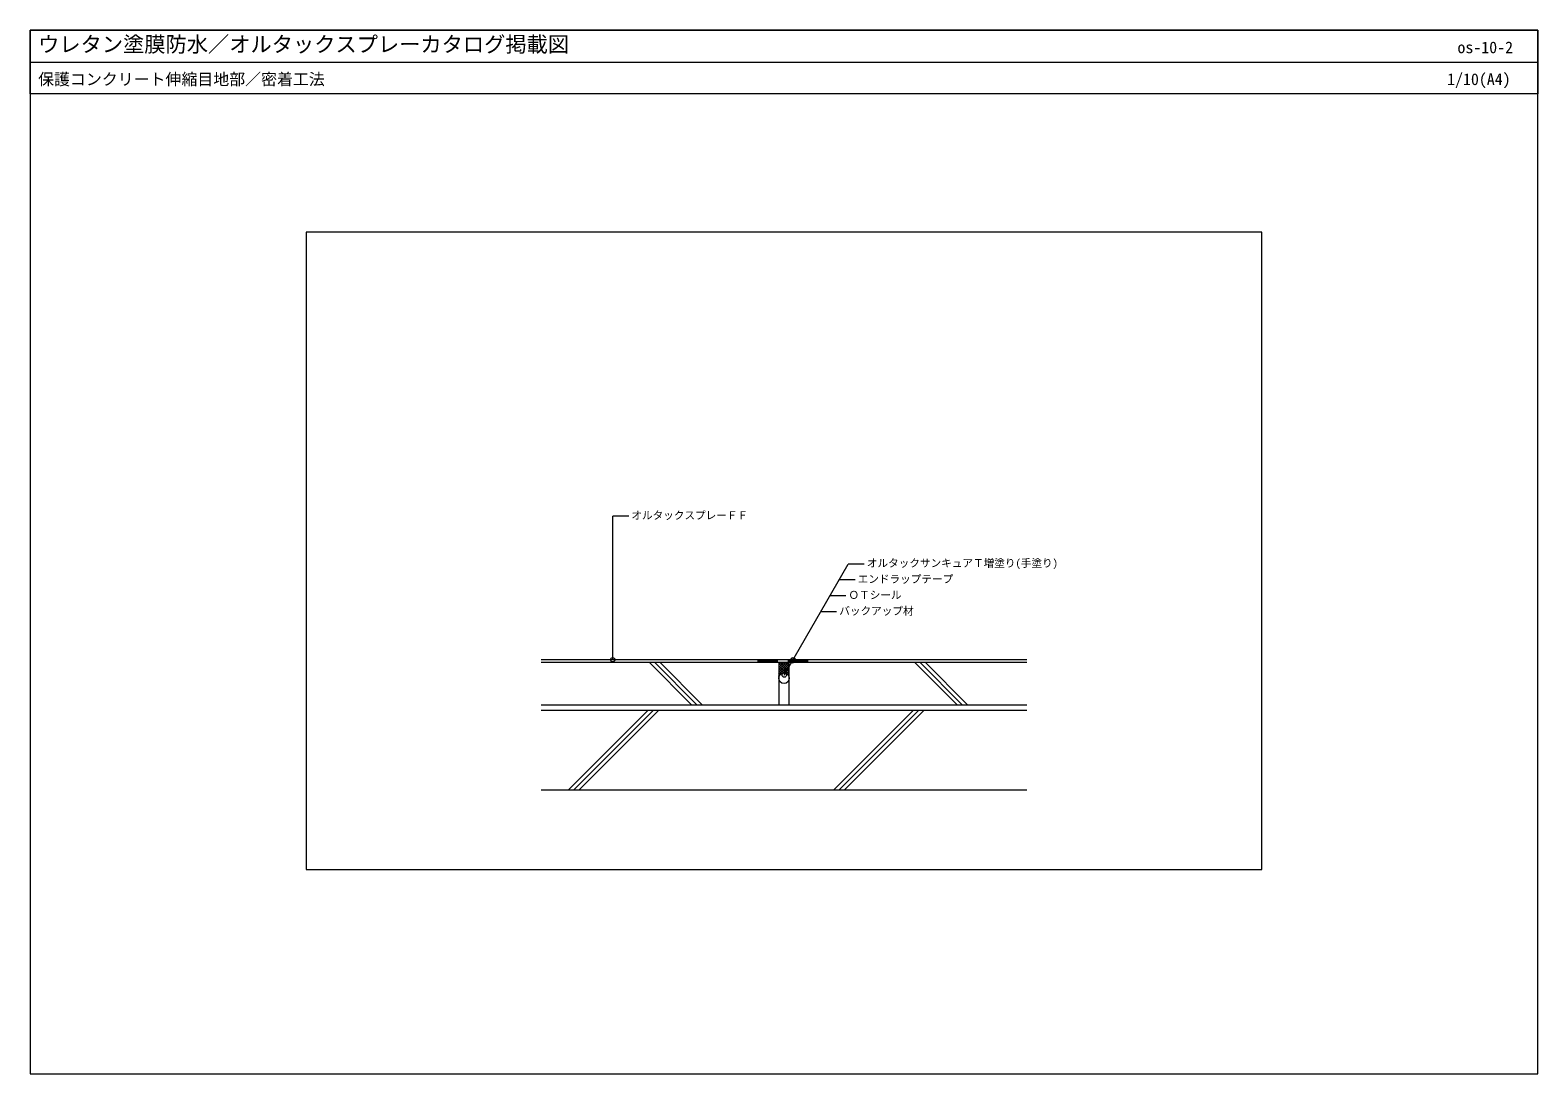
# Model space of a CAD drawing. Units: millimetres, scale not verified. Extents: x -1420 to 1420, y -983 to 983.
import ezdxf
from ezdxf.enums import TextEntityAlignment as Align

# ---------------------------------------------------------------- set-up
doc = ezdxf.new("R2010")
doc.units = ezdxf.units.MM
doc.header["$LTSCALE"] = 3
doc.linetypes.add('USER3', pattern=[19.05, 12.7, -6.35])
for name, color, linetype, lineweight in [('0-0_0', 7, 'Continuous', 18), ('0-1_WAKU', 7, 'Continuous', 18), ('0-4_KUTAI', 3, 'Continuous', 18), ('0-5_BOUSUI', 1, 'Continuous', 18), ('0-6_HATCH', 9, 'Continuous', 18), ('0-9_MOJI', 7, 'Continuous', 18)]:
    doc.layers.add(name, color=color, linetype=linetype, lineweight=lineweight)
doc.styles.add('ＭＳ ゴシック', font='')
doc.styles.get('ＭＳ ゴシック').set_extended_font_data('MS Gothic')

msp = doc.modelspace()

# ---------------------------------------------------------------- linework, layer by layer
at = {"layer": '0-0_0'}
msp.add_line((-1420.119, 922.668), (1419.881, 922.668), dxfattribs=at)
msp.add_lwpolyline([(-900.119, -597.694), (899.881, -597.694), (899.881, 602.306), (-900.119, 602.306)], close=True, dxfattribs=at)
at = {"layer": '0-1_WAKU'}
for points in [[(-1420.119, -982.694), (1419.881, -982.694), (1419.881, 982.668), (-1420.119, 982.668)], [(1419.881, 862.668), (-1420.119, 862.668), (-1420.119, 982.668), (1419.881, 982.668)]]:
    msp.add_lwpolyline(points, close=True, dxfattribs=at)
at = {"layer": '0-4_KUTAI'}
for p, q in [((-457.619, -207.694), (-10.119, -207.694)), ((-10.119, -207.694), (-10.119, -287.694)), ((9.881, -287.694), (9.881, -207.694)), ((9.881, -207.694), (457.381, -207.694)), ((-457.619, -297.694), (457.381, -297.694)), ((-457.619, -447.694), (457.381, -447.694))]:
    msp.add_line(p, q, dxfattribs=at)
at = {"layer": '0-5_BOUSUI'}
for p, q in [((-457.619, -202.694), (457.381, -202.694)), ((-10.119, -207.694), (9.881, -207.694)), ((-457.619, -287.694), (457.381, -287.694))]:
    msp.add_line(p, q, dxfattribs=at)
at = {"layer": '0-5_BOUSUI', "linetype": 'USER3'}
msp.add_line((-50.119, -205.194), (49.881, -205.194), dxfattribs=at)
at = {"layer": '0-5_BOUSUI'}
msp.add_circle((-0.119, -237.694), 10, dxfattribs=at)
at = {"layer": '0-6_HATCH'}
for p, q in [((-174.227, -287.694), (-254.227, -207.694)), ((-164.227, -287.694), (-244.227, -207.694)), ((-154.227, -287.694), (-234.227, -207.694)), ((-10.119, -208.258), (-9.555, -207.694)), ((-10.119, -212.748), (-5.065, -207.694)), ((-10.119, -217.238), (-0.575, -207.694)), ((-10.119, -221.728), (3.916, -207.694)), ((-10.119, -226.218), (8.406, -207.694)), ((9.881, -229.634), (-10.119, -209.634)), ((-10.119, -230.709), (9.881, -210.709)), ((4.674, -228.917), (-10.119, -214.124)), ((-1.001, -227.733), (-10.119, -218.614)), ((-4.513, -228.711), (-10.119, -223.105)), ((9.881, -225.144), (-7.569, -207.694)), ((9.881, -220.654), (-3.079, -207.694)), ((-3.055, -228.135), (9.881, -215.199)), ((9.881, -216.164), (1.411, -207.694)), ((1.708, -227.862), (9.881, -219.689)), ((4.973, -229.087), (9.881, -224.179)), ((9.881, -211.674), (5.901, -207.694)), ((245.773, -207.694), (325.773, -287.694)), ((255.773, -207.694), (335.773, -287.694)), ((265.773, -207.694), (345.773, -287.694)), ((-7.14, -230.573), (-10.119, -227.595)), ((-9.036, -233.168), (-10.119, -232.085)), ((-10.119, -235.199), (-9.678, -234.758)), ((-10.062, -236.632), (-10.119, -236.575)), ((7.423, -231.127), (9.881, -228.669)), ((9.881, -234.124), (8.658, -232.901)), ((9.135, -233.905), (9.881, -233.159)), ((9.881, -237.649), (9.881, -237.649)), ((-256.01, -297.694), (-406.01, -447.694)), ((-246.01, -297.694), (-396.01, -447.694)), ((-236.01, -297.694), (-386.01, -447.694)), ((93.99, -447.694), (243.99, -297.694)), ((103.99, -447.694), (253.99, -297.694)), ((113.99, -447.694), (263.99, -297.694))]:
    msp.add_line(p, q, dxfattribs=at)
at = {"layer": '0-9_MOJI'}
for p, q in [((-292.619, 67.306), (-322.619, 67.306)), ((-322.619, -202.694), (-322.619, 67.306)), ((0.292, -231.78), (121.008, -22.694)), ((151.008, -22.694), (121.008, -22.694)), ((133.688, -52.694), (103.688, -52.694)), ((116.367, -82.694), (86.367, -82.694)), ((99.047, -112.694), (69.047, -112.694))]:
    msp.add_line(p, q, dxfattribs=at)
for centre in [(-322.619, -202.694), (17.085, -202.694), (5.292, -223.12), (15.642, -205.194), (0.292, -231.78)]:
    msp.add_circle(centre, 4, dxfattribs=at)

# ---------------------------------------------------------------- texts
at = {"layer": '0-1_WAKU', "style": 'ＭＳ ゴシック'}
for s, height, p in [('ウレタン塗膜防水／オルタックスプレーカタログ掲載図', 29.33, (-1405.119, 932.668)), ('os-10-2', 21.99, (1268.434, 932.668)), ('保護コンクリート伸縮目地部／密着工法', 21.99, (-1405.119, 872.668)), ('1/10(A4)', 21.99, (1248.942, 872.668))]:
    msp.add_text(s, height=height, dxfattribs=at).set_placement(p, align=Align.BOTTOM_LEFT)
at = {"layer": '0-9_MOJI', "style": 'ＭＳ ゴシック'}
for s, p in [('オルタックスプレーＦＦ', (-287.619, 57.306)), ('オルタックサンキュアＴ増塗り(手塗り)', (156.008, -32.694)), ('エンドラップテープ', (138.688, -62.694)), ('ＯＴシール', (121.367, -92.694)), ('バックアップ材', (104.047, -122.694))]:
    msp.add_text(s, height=14.66, dxfattribs=at).set_placement(p, align=Align.BOTTOM_LEFT)

doc.saveas('drawing.dxf')
